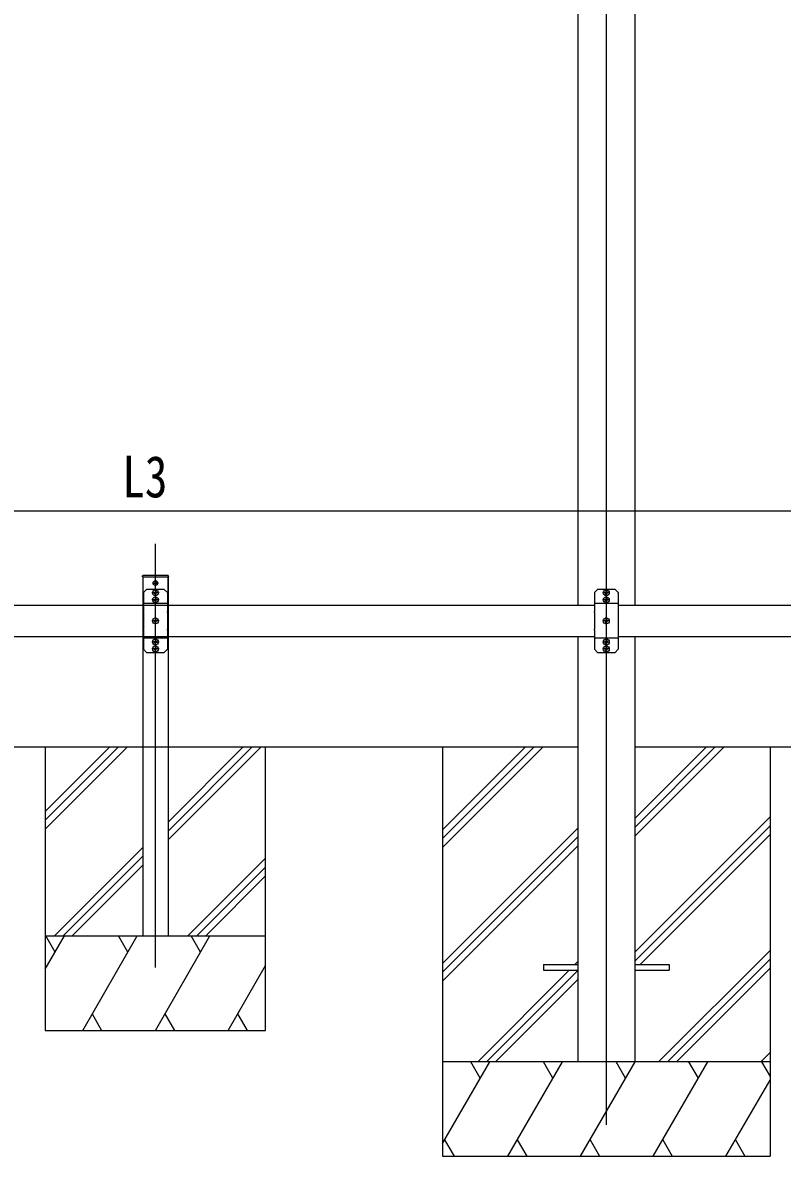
# Model space of a CAD drawing. Units: millimetres, scale not verified. Extents: x -10512 to 10512, y -7425 to 7425.
# Drawn here: x -470 to 736, y -4252 to -2452 of the extents above; entities that cross this region are included whole.
import ezdxf
from ezdxf.enums import TextEntityAlignment as Align

# ---------------------------------------------------------------- set-up
doc = ezdxf.new("R2010")
doc.units = ezdxf.units.MM
doc.header["$LTSCALE"] = 30
for name, color, linetype in [('0-3_YKK_12', 2, 'Continuous'), ('0-4_YKK_13', 4, 'Continuous'), ('0-5_YKK_A1', 4, 'Continuous'), ('0-6_YKK_D', 6, 'Continuous')]:
    doc.layers.add(name, color=color, linetype=linetype)
doc.styles.add('ＭＳ ゴシック', font='')
doc.styles.get('ＭＳ ゴシック').set_extended_font_data('MS Gothic')

msp = doc.modelspace()

# ---------------------------------------------------------------- linework, layer by layer
at = {"layer": '0-3_YKK_12'}
for p, q in [((456.65, -1501.5), (456.65, -4201.5)), ((-259.35, -3951.5), (-259.35, -3279)), ((-263.5, -3341.5), (-255.2, -3341.5)), ((-259.35, -3345.65), (-259.35, -3337.35)), ((-253.61, -3357), (-265.08, -3357)), ((-259.35, -3362.74), (-259.35, -3351.27)), ((-259.35, -3373.74), (-259.35, -3362.27)), ((462.39, -3357), (450.92, -3357)), ((456.65, -3362.74), (456.65, -3351.27)), ((456.65, -3373.74), (456.65, -3362.27)), ((-253.61, -3368), (-265.08, -3368)), ((462.39, -3368), (450.92, -3368)), ((-259.35, -3407.24), (-259.35, -3395.77)), ((456.65, -3407.24), (456.65, -3395.77)), ((-253.61, -3401.5), (-265.08, -3401.5)), ((462.39, -3401.5), (450.92, -3401.5)), ((-253.61, -3435), (-265.08, -3435)), ((-259.35, -3440.74), (-259.35, -3429.27)), ((462.39, -3435), (450.92, -3435)), ((456.65, -3440.74), (456.65, -3429.27)), ((-253.61, -3446), (-265.08, -3446)), ((-259.35, -3451.74), (-259.35, -3440.27)), ((462.39, -3446), (450.92, -3446)), ((456.65, -3451.74), (456.65, -3440.27))]:
    msp.add_line(p, q, dxfattribs=at)
at = {"layer": '0-4_YKK_13'}
for p, q in [((-278.76, -3329), (-239.94, -3329)), ((-279.85, -3331.5), (-279.75, -3329.94)), ((-278.85, -3331.5), (-279.85, -3331.5)), ((-278.85, -3331.5), (-239.85, -3331.5)), ((-261.4, -3341.15), (-261.4, -3341.85)), ((-261.4, -3341.15), (-260.2, -3341.15)), ((-261.4, -3341.85), (-260.2, -3341.85)), ((-259.7, -3339.45), (-259, -3339.45)), ((-259.7, -3339.45), (-259.7, -3340.65)), ((-259.7, -3342.35), (-259.7, -3343.55)), ((-259.7, -3343.55), (-259, -3343.55)), ((-259, -3339.45), (-259, -3340.65)), ((-259, -3342.35), (-259, -3343.55)), ((-258.5, -3341.15), (-257.3, -3341.15)), ((-258.5, -3341.85), (-257.3, -3341.85)), ((-257.3, -3341.15), (-257.3, -3341.85)), ((-273.35, -3351.5), (-278.35, -3356.5)), ((-278.35, -3356.5), (-278.35, -3386.79)), ((-260.06, -3351.5), (-273.35, -3351.5)), ((-261.73, -3357.6), (-260.69, -3357.62)), ((-261.72, -3356.41), (-260.69, -3356.39)), ((-260.69, -3356.39), (-260.08, -3356.27)), ((-260.69, -3357.62), (-260.08, -3357.73)), ((-259.96, -3355.67), (-260.08, -3356.27)), ((-259.96, -3358.34), (-260.08, -3357.73)), ((-259.94, -3354.63), (-259.96, -3355.67)), ((-259.94, -3359.38), (-259.96, -3358.34)), ((-258.76, -3354.63), (-258.74, -3355.67)), ((-258.76, -3359.38), (-258.74, -3358.34)), ((-258.74, -3355.67), (-258.62, -3356.27)), ((-258.74, -3358.34), (-258.62, -3357.73)), ((-245.35, -3351.5), (-258.63, -3351.5)), ((-258.01, -3356.39), (-258.62, -3356.27)), ((-258.01, -3357.62), (-258.62, -3357.73)), ((-256.97, -3356.41), (-258.01, -3356.39)), ((-256.97, -3357.6), (-258.01, -3357.62)), ((-245.35, -3351.5), (-240.35, -3356.5)), ((-240.35, -3356.5), (-240.35, -3386.79)), ((442.65, -3351.5), (437.65, -3356.5)), ((437.65, -3356.5), (437.65, -3386.79)), ((455.94, -3351.5), (442.65, -3351.5)), ((454.27, -3357.6), (455.31, -3357.62)), ((454.28, -3356.41), (455.31, -3356.39)), ((455.31, -3356.39), (455.92, -3356.27)), ((455.31, -3357.62), (455.92, -3357.73)), ((456.04, -3355.67), (455.92, -3356.27)), ((456.04, -3358.34), (455.92, -3357.73)), ((456.06, -3354.63), (456.04, -3355.67)), ((456.06, -3359.38), (456.04, -3358.34)), ((457.24, -3354.63), (457.26, -3355.67)), ((457.24, -3359.38), (457.26, -3358.34)), ((457.26, -3355.67), (457.38, -3356.27)), ((457.26, -3358.34), (457.38, -3357.73)), ((470.65, -3351.5), (457.37, -3351.5)), ((457.99, -3356.39), (457.38, -3356.27)), ((457.99, -3357.62), (457.38, -3357.73)), ((459.03, -3356.41), (457.99, -3356.39)), ((459.03, -3357.6), (457.99, -3357.62)), ((470.65, -3351.5), (475.65, -3356.5)), ((475.65, -3356.5), (475.65, -3386.79)), ((-240.35, -3373.9), (-278.35, -3373.9)), ((-261.73, -3368.6), (-260.69, -3368.62)), ((-261.72, -3367.41), (-260.69, -3367.39)), ((-260.69, -3367.39), (-260.08, -3367.27)), ((-260.69, -3368.62), (-260.08, -3368.73)), ((-259.96, -3366.67), (-260.08, -3367.27)), ((-259.96, -3369.34), (-260.08, -3368.73)), ((-259.94, -3365.63), (-259.96, -3366.67)), ((-259.94, -3370.38), (-259.96, -3369.34)), ((-258.76, -3365.63), (-258.74, -3366.67)), ((-258.76, -3370.38), (-258.74, -3369.34)), ((-258.74, -3366.67), (-258.62, -3367.27)), ((-258.74, -3369.34), (-258.62, -3368.73)), ((-258.01, -3367.39), (-258.62, -3367.27)), ((-258.01, -3368.62), (-258.62, -3368.73)), ((-256.97, -3367.41), (-258.01, -3367.39)), ((-256.97, -3368.6), (-258.01, -3368.62)), ((475.65, -3373.9), (437.65, -3373.9)), ((454.27, -3368.6), (455.31, -3368.62)), ((454.28, -3367.41), (455.31, -3367.39)), ((455.31, -3367.39), (455.92, -3367.27)), ((455.31, -3368.62), (455.92, -3368.73)), ((456.04, -3366.67), (455.92, -3367.27)), ((456.04, -3369.34), (455.92, -3368.73)), ((456.06, -3365.63), (456.04, -3366.67)), ((456.06, -3370.38), (456.04, -3369.34)), ((457.24, -3365.63), (457.26, -3366.67)), ((457.24, -3370.38), (457.26, -3369.34)), ((457.26, -3366.67), (457.38, -3367.27)), ((457.26, -3369.34), (457.38, -3368.73)), ((457.99, -3367.39), (457.38, -3367.27)), ((457.99, -3368.62), (457.38, -3368.73)), ((459.03, -3367.41), (457.99, -3367.39)), ((459.03, -3368.6), (457.99, -3368.62)), ((-278.35, -3388.22), (-278.35, -3414.79)), ((-261.72, -3400.91), (-260.69, -3400.89)), ((-260.69, -3400.89), (-260.08, -3400.77)), ((-259.96, -3400.17), (-260.08, -3400.77)), ((-259.94, -3399.13), (-259.96, -3400.17)), ((-258.76, -3399.13), (-258.74, -3400.17)), ((-258.74, -3400.17), (-258.62, -3400.77)), ((-258.01, -3400.89), (-258.62, -3400.77)), ((-256.97, -3400.91), (-258.01, -3400.89)), ((-240.35, -3388.22), (-240.35, -3414.79)), ((437.65, -3388.22), (437.65, -3414.79)), ((454.28, -3400.91), (455.31, -3400.89)), ((455.31, -3400.89), (455.92, -3400.77)), ((456.04, -3400.17), (455.92, -3400.77)), ((456.06, -3399.13), (456.04, -3400.17)), ((457.24, -3399.13), (457.26, -3400.17)), ((457.26, -3400.17), (457.38, -3400.77)), ((457.99, -3400.89), (457.38, -3400.77)), ((459.03, -3400.91), (457.99, -3400.89)), ((475.65, -3388.22), (475.65, -3414.79)), ((-278.35, -3416.22), (-278.35, -3446.5)), ((-261.73, -3402.1), (-260.69, -3402.12)), ((-260.69, -3402.12), (-260.08, -3402.23)), ((-259.96, -3402.84), (-260.08, -3402.23)), ((-259.94, -3403.88), (-259.96, -3402.84)), ((-258.76, -3403.88), (-258.74, -3402.84)), ((-258.74, -3402.84), (-258.62, -3402.23)), ((-258.01, -3402.12), (-258.62, -3402.23)), ((-256.97, -3402.1), (-258.01, -3402.12)), ((-240.35, -3416.22), (-240.35, -3446.5)), ((437.65, -3416.22), (437.65, -3446.5)), ((454.27, -3402.1), (455.31, -3402.12)), ((455.31, -3402.12), (455.92, -3402.23)), ((456.04, -3402.84), (455.92, -3402.23)), ((456.06, -3403.88), (456.04, -3402.84)), ((457.24, -3403.88), (457.26, -3402.84)), ((457.26, -3402.84), (457.38, -3402.23)), ((457.99, -3402.12), (457.38, -3402.23)), ((459.03, -3402.1), (457.99, -3402.12)), ((475.65, -3416.22), (475.65, -3446.5)), ((-240.35, -3429.1), (-278.35, -3429.1)), ((-261.73, -3435.6), (-260.69, -3435.62)), ((-261.72, -3434.41), (-260.69, -3434.39)), ((-260.69, -3434.39), (-260.08, -3434.27)), ((-260.69, -3435.62), (-260.08, -3435.73)), ((-259.96, -3433.67), (-260.08, -3434.27)), ((-259.96, -3436.34), (-260.08, -3435.73)), ((-259.94, -3432.63), (-259.96, -3433.67)), ((-259.94, -3437.38), (-259.96, -3436.34)), ((-258.76, -3432.63), (-258.74, -3433.67)), ((-258.76, -3437.38), (-258.74, -3436.34)), ((-258.74, -3433.67), (-258.62, -3434.27)), ((-258.74, -3436.34), (-258.62, -3435.73)), ((-258.01, -3434.39), (-258.62, -3434.27)), ((-258.01, -3435.62), (-258.62, -3435.73)), ((-256.97, -3434.41), (-258.01, -3434.39)), ((-256.97, -3435.6), (-258.01, -3435.62)), ((475.65, -3429.1), (437.65, -3429.1)), ((454.27, -3435.6), (455.31, -3435.62)), ((454.28, -3434.41), (455.31, -3434.39)), ((455.31, -3434.39), (455.92, -3434.27)), ((455.31, -3435.62), (455.92, -3435.73)), ((456.04, -3433.67), (455.92, -3434.27)), ((456.04, -3436.34), (455.92, -3435.73)), ((456.06, -3432.63), (456.04, -3433.67)), ((456.06, -3437.38), (456.04, -3436.34)), ((457.24, -3432.63), (457.26, -3433.67)), ((457.24, -3437.38), (457.26, -3436.34)), ((457.26, -3433.67), (457.38, -3434.27)), ((457.26, -3436.34), (457.38, -3435.73)), ((457.99, -3434.39), (457.38, -3434.27)), ((457.99, -3435.62), (457.38, -3435.73)), ((459.03, -3434.41), (457.99, -3434.39)), ((459.03, -3435.6), (457.99, -3435.62)), ((-273.35, -3451.5), (-278.35, -3446.5)), ((-273.35, -3451.5), (-260.06, -3451.5)), ((-261.73, -3446.6), (-260.69, -3446.62)), ((-261.72, -3445.41), (-260.69, -3445.39)), ((-260.69, -3445.39), (-260.08, -3445.27)), ((-260.69, -3446.62), (-260.08, -3446.73)), ((-259.96, -3444.67), (-260.08, -3445.27)), ((-259.96, -3447.34), (-260.08, -3446.73)), ((-259.94, -3443.63), (-259.96, -3444.67)), ((-259.94, -3448.38), (-259.96, -3447.34)), ((-258.76, -3443.63), (-258.74, -3444.67)), ((-258.76, -3448.38), (-258.74, -3447.34)), ((-258.74, -3444.67), (-258.62, -3445.27)), ((-258.74, -3447.34), (-258.62, -3446.73)), ((-258.63, -3451.5), (-245.35, -3451.5)), ((-258.01, -3445.39), (-258.62, -3445.27)), ((-258.01, -3446.62), (-258.62, -3446.73)), ((-256.97, -3445.41), (-258.01, -3445.39)), ((-256.97, -3446.6), (-258.01, -3446.62)), ((-245.35, -3451.5), (-240.35, -3446.5)), ((442.65, -3451.5), (437.65, -3446.5)), ((442.65, -3451.5), (455.94, -3451.5)), ((454.27, -3446.6), (455.31, -3446.62)), ((454.28, -3445.41), (455.31, -3445.39)), ((455.31, -3445.39), (455.92, -3445.27)), ((455.31, -3446.62), (455.92, -3446.73)), ((456.04, -3444.67), (455.92, -3445.27)), ((456.04, -3447.34), (455.92, -3446.73)), ((456.06, -3443.63), (456.04, -3444.67)), ((456.06, -3448.38), (456.04, -3447.34)), ((457.24, -3443.63), (457.26, -3444.67)), ((457.24, -3448.38), (457.26, -3447.34)), ((457.26, -3444.67), (457.38, -3445.27)), ((457.26, -3447.34), (457.38, -3446.73)), ((457.37, -3451.5), (470.65, -3451.5)), ((457.99, -3445.39), (457.38, -3445.27)), ((457.99, -3446.62), (457.38, -3446.73)), ((459.03, -3445.41), (457.99, -3445.39)), ((459.03, -3446.6), (457.99, -3446.62)), ((470.65, -3451.5), (475.65, -3446.5)), ((356.65, -3947), (356.65, -3956)), ((356.65, -3947), (411.45, -3947)), ((356.65, -3956), (411.45, -3956)), ((501.85, -3947), (556.65, -3947)), ((501.85, -3956), (556.65, -3956)), ((556.65, -3947), (556.65, -3956))]:
    msp.add_line(p, q, dxfattribs=at)
msp.add_lwpolyline([(-238.94, -3329.94), (-238.85, -3331.5), (-239.85, -3331.5)], dxfattribs=at)
for centre, radius in [((-259.35, -3341.5), 3.75), ((-259.35, -3357), 4.74), ((-259.35, -3368), 4.74), ((456.65, -3357), 4.74), ((456.65, -3368), 4.74), ((-259.35, -3401.5), 4.74), ((456.65, -3401.5), 4.74), ((-259.35, -3435), 4.74), ((456.65, -3435), 4.74), ((-259.35, -3446), 4.74), ((456.65, -3446), 4.74)]:
    msp.add_circle(centre, radius, dxfattribs=at)
for centre, radius, start, end in [((-278.76, -3330), 1, 90, 176.5), ((-239.94, -3330), 1, 3.5, 90), ((-260.2, -3340.65), 0.5, 270, 0), ((-260.2, -3342.35), 0.5, 0, 90), ((-258.5, -3340.65), 0.5, 180, 270), ((-258.5, -3342.35), 0.5, 90, 180), ((-259.35, -3357), 2.45, 165.9892, 194.0108), ((-259.35, -3350.8), 1, 224.427, 315.573), ((-259.35, -3357), 2.45, 75.9892, 104.0108), ((-259.35, -3357), 2.45, 255.9892, 284.0108), ((-259.35, -3357), 2.45, 345.9892, 14.0108), ((456.65, -3357), 2.45, 165.9892, 194.0108), ((456.65, -3350.8), 1, 224.427, 315.573), ((456.65, -3357), 2.45, 75.9892, 104.0108), ((456.65, -3357), 2.45, 255.9892, 284.0108), ((456.65, -3357), 2.45, 345.9892, 14.0108), ((-259.35, -3368), 2.45, 165.9892, 194.0108), ((-259.35, -3368), 2.45, 75.9892, 104.0108), ((-259.35, -3368), 2.45, 255.9892, 284.0108), ((-259.35, -3368), 2.45, 345.9892, 14.0108), ((456.65, -3368), 2.45, 165.9892, 194.0108), ((456.65, -3368), 2.45, 75.9892, 104.0108), ((456.65, -3368), 2.45, 255.9892, 284.0108), ((456.65, -3368), 2.45, 345.9892, 14.0108), ((-279.05, -3387.5), 1, 314.427, 45.573), ((-259.35, -3401.5), 2.45, 165.9892, 194.0108), ((-259.35, -3401.5), 2.45, 75.9892, 104.0108), ((-259.35, -3401.5), 2.45, 345.9892, 14.0108), ((-239.65, -3387.5), 1, 134.427, 225.573), ((436.95, -3387.5), 1, 314.427, 45.573), ((456.65, -3401.5), 2.45, 165.9892, 194.0108), ((456.65, -3401.5), 2.45, 75.9892, 104.0108), ((456.65, -3401.5), 2.45, 345.9892, 14.0108), ((476.35, -3387.5), 1, 134.427, 225.573), ((-279.05, -3415.5), 1, 314.427, 45.573), ((-259.35, -3401.5), 2.45, 255.9892, 284.0108), ((-239.65, -3415.5), 1, 134.427, 225.573), ((436.95, -3415.5), 1, 314.427, 45.573), ((456.65, -3401.5), 2.45, 255.9892, 284.0108), ((476.35, -3415.5), 1, 134.427, 225.573), ((-259.35, -3435), 2.45, 165.9892, 194.0108), ((-259.35, -3435), 2.45, 75.9892, 104.0108), ((-259.35, -3435), 2.45, 255.9892, 284.0108), ((-259.35, -3435), 2.45, 345.9892, 14.0108), ((456.65, -3435), 2.45, 165.9892, 194.0108), ((456.65, -3435), 2.45, 75.9892, 104.0108), ((456.65, -3435), 2.45, 255.9892, 284.0108), ((456.65, -3435), 2.45, 345.9892, 14.0108), ((-259.35, -3446), 2.45, 165.9892, 194.0108), ((-259.35, -3452.2), 1, 44.427, 135.573), ((-259.35, -3446), 2.45, 75.9892, 104.0108), ((-259.35, -3446), 2.45, 255.9892, 284.0108), ((-259.35, -3446), 2.45, 345.9892, 14.0108), ((456.65, -3446), 2.45, 165.9892, 194.0108), ((456.65, -3452.2), 1, 44.427, 135.573), ((456.65, -3446), 2.45, 75.9892, 104.0108), ((456.65, -3446), 2.45, 255.9892, 284.0108), ((456.65, -3446), 2.45, 345.9892, 14.0108)]:
    msp.add_arc(centre, radius, start, end, dxfattribs=at)
at = {"layer": '0-5_YKK_A1'}
for p, q in [((411.45, -1675.12), (411.45, -3376.5)), ((501.85, -1675.12), (501.85, -3376.5)), ((-279.35, -3331.5), (-239.35, -3331.5)), ((-279.35, -3331.5), (-279.35, -3901.5)), ((-239.35, -3356.84), (-239.35, -3331.5)), ((-239.35, -3331.5), (-239.35, -3901.5)), ((-956.35, -3376.5), (437.65, -3376.5)), ((475.65, -3376.5), (1157.65, -3376.5)), ((-956.35, -3426.5), (437.65, -3426.5)), ((411.45, -3426.5), (411.45, -4101.5)), ((475.65, -3426.5), (1157.65, -3426.5)), ((501.85, -3426.5), (501.85, -4101.5)), ((-930.15, -3601.5), (411.45, -3601.5)), ((-434.35, -3601.5), (-434.35, -4051.5)), ((-434.35, -3703.85), (-332, -3601.5)), ((-434.35, -3717.99), (-317.86, -3601.5)), ((-434.35, -3732.14), (-303.72, -3601.5)), ((-239.35, -3749.27), (-91.58, -3601.5)), ((-239.35, -3735.13), (-105.72, -3601.5)), ((-239.35, -3720.98), (-119.87, -3601.5)), ((-84.35, -4051.5), (-84.35, -3601.5)), ((196.65, -3601.5), (196.65, -4251.5)), ((196.65, -3733.01), (328.15, -3601.5)), ((196.65, -3747.15), (342.3, -3601.5)), ((196.65, -3761.29), (356.44, -3601.5)), ((501.85, -3601.5), (1394.66, -3601.5)), ((501.85, -3743.44), (643.78, -3601.5)), ((501.85, -3729.29), (629.64, -3601.5)), ((501.85, -3715.15), (615.5, -3601.5)), ((716.65, -3601.5), (716.65, -4251.5)), ((501.85, -3927.28), (716.65, -3712.48)), ((196.65, -3945.14), (411.45, -3730.34)), ((501.85, -3941.42), (716.65, -3726.63)), ((510.41, -3947), (716.65, -3740.77)), ((-419.87, -3901.5), (-279.35, -3760.98)), ((196.65, -3959.28), (411.45, -3744.48)), ((196.65, -3973.42), (411.45, -3758.62)), ((-405.73, -3901.5), (-279.35, -3775.13)), ((-207.74, -3901.5), (-84.35, -3778.12)), ((-391.59, -3901.5), (-279.35, -3789.27)), ((-193.6, -3901.5), (-84.35, -3792.26)), ((-179.45, -3901.5), (-84.35, -3806.4)), ((-434.35, -3954.62), (-403.68, -3901.5)), ((-434.35, -3901.5), (-84.35, -3901.5)), ((-418.68, -3927.49), (-433.69, -3901.5)), ((-374.82, -4051.5), (-288.21, -3901.5)), ((-303.21, -3927.49), (-318.22, -3901.5)), ((-279.35, -3901.5), (-239.35, -3901.5)), ((-259.35, -4051.5), (-172.74, -3901.5)), ((-187.74, -3927.49), (-202.74, -3901.5)), ((539.76, -4101.5), (716.65, -3924.61)), ((553.9, -4101.5), (716.65, -3938.76)), ((-143.88, -4051.5), (-84.35, -3948.4)), ((252.42, -4101.5), (397.92, -3956)), ((266.56, -4101.5), (411.45, -3956.61)), ((406.92, -3947), (411.45, -3942.47)), ((568.04, -4101.5), (716.65, -3952.9)), ((280.7, -4101.5), (411.45, -3970.75)), ((-359.82, -4025.52), (-344.82, -4051.5)), ((-244.35, -4025.52), (-229.35, -4051.5)), ((-128.88, -4025.52), (-113.88, -4051.5)), ((-434.35, -4051.5), (-84.35, -4051.5)), ((716.65, -4101.5), (196.65, -4101.5)), ((196.65, -4231.02), (271.43, -4101.5)), ((256.43, -4127.49), (241.42, -4101.5)), ((300.29, -4251.5), (386.9, -4101.5)), ((371.9, -4127.49), (356.9, -4101.5)), ((415.77, -4251.5), (502.37, -4101.5)), ((487.37, -4127.49), (472.37, -4101.5)), ((531.24, -4251.5), (617.84, -4101.5)), ((602.84, -4127.49), (587.84, -4101.5)), ((701.89, -4101.5), (716.65, -4086.75)), ((703.31, -4101.5), (716.65, -4124.61)), ((716.03, -4101.5), (716.65, -4100.89)), ((646.71, -4251.5), (716.65, -4130.36)), ((199.82, -4225.52), (214.82, -4251.5)), ((315.29, -4225.52), (330.29, -4251.5)), ((430.76, -4225.52), (445.76, -4251.5)), ((546.23, -4225.52), (561.23, -4251.5)), ((661.7, -4225.53), (676.7, -4251.5)), ((196.65, -4251.5), (716.65, -4251.5))]:
    msp.add_line(p, q, dxfattribs=at)
at = {"layer": '0-6_YKK_D'}
msp.add_line((-1686.35, -3226.5), (1167.65, -3226.5), dxfattribs=at)

# ---------------------------------------------------------------- texts
at = {"layer": '0-6_YKK_D', "style": 'ＭＳ ゴシック', "width": 0.8}
msp.add_text('L3', height=65.98, dxfattribs=at).set_placement((-312.15, -3225.17), align=Align.BOTTOM_LEFT)

doc.saveas('drawing.dxf')
